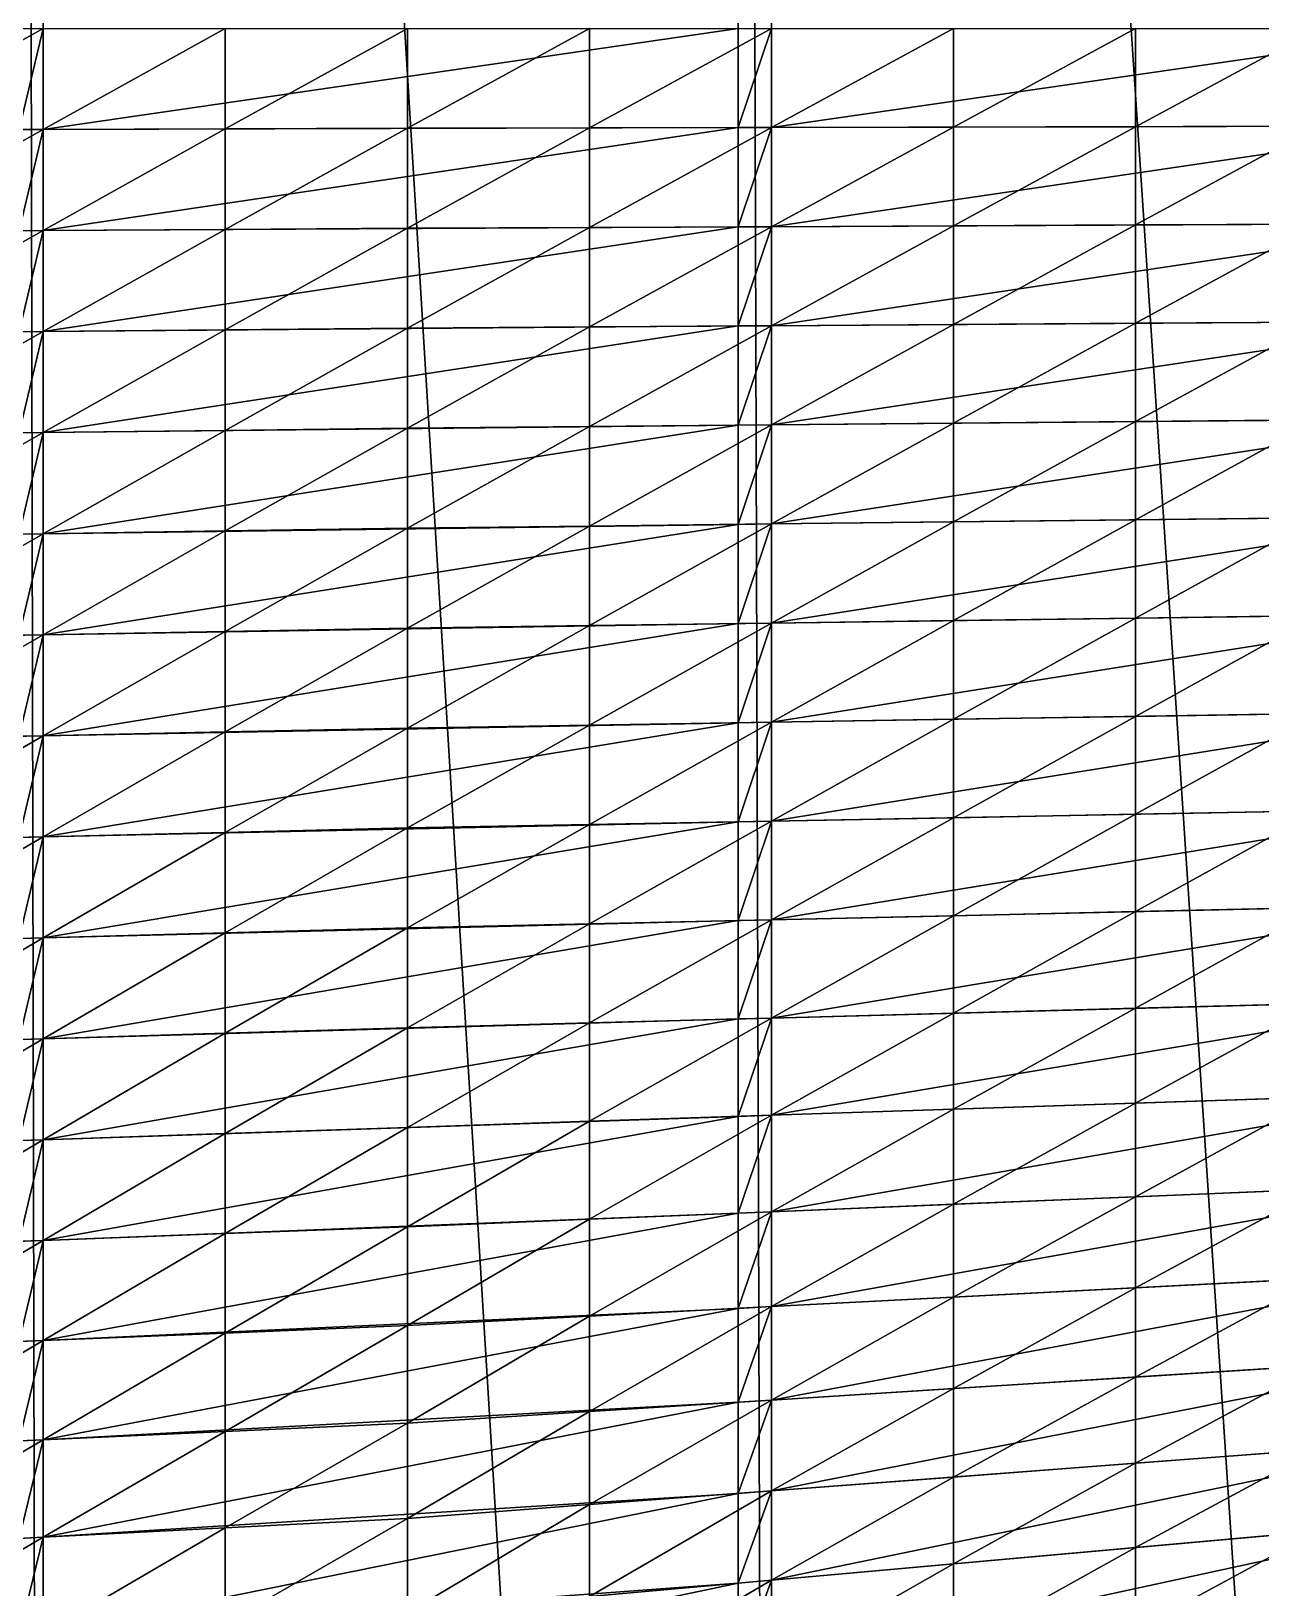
# Model space of a CAD drawing. Header units: metres. Extents: x -3 to 177, y -14 to 14.
# Drawn here: x 167.145 to 168.96, y -2.302 to -0.004 of the extents above; entities that cross this region are included whole.
import ezdxf

# ---------------------------------------------------------------- set-up
doc = ezdxf.new("R2010")
doc.units = ezdxf.units.M
doc.layers.add('FORE_PEAK', color=7, linetype='Continuous', true_color=0x74a6a7)
doc.layers.add('HULL', color=7, linetype='Continuous', true_color=0x528ba5)

msp = doc.modelspace()

# ---------------------------------------------------------------- linework, layer by layer
at = {"layer": 'FORE_PEAK'}
for points in [[(167.1269, 8.7388, 14.8237), (167.1269, -8.7388, 14.8237), (167.1625, -8.718, 14.8245)], [(167.1269, 8.7388, 14.8237), (167.1625, -8.718, 14.8245), (167.1625, 8.718, 14.8245)], [(167.1625, 8.718, 14.8245), (167.1625, -8.718, 14.8245), (168.1884, -8.0435, 14.8513)], [(167.1625, 8.718, 14.8245), (168.1884, -8.0435, 14.8513), (168.1884, 8.0435, 14.8513)], [(168.1884, 8.0435, 14.8513), (168.1884, -8.0435, 14.8513), (168.2375, -8.0072, 14.8527)], [(168.1884, 8.0435, 14.8513), (168.2375, -8.0072, 14.8527), (168.2375, 8.0072, 14.8527)], [(168.2375, 8.0072, 14.8527), (168.2375, -8.0072, 14.8527), (169.2498, -7.26, 14.8824)], [(168.2375, 8.0072, 14.8527), (169.2498, -7.26, 14.8824), (169.2498, 7.26, 14.8824)], [(167.1269, -0.1493), (167.1269, 0), (167.1625, 0)], [(167.1269, -0.1493), (167.1625, 0), (167.1625, -0.1492)], [(167.1625, -0.1492), (167.1625, 0), (168.1884, 0)], [(167.1625, -0.1492), (168.1884, 0), (168.1884, -0.1464)], [(168.1884, -0.1464), (168.1884, 0), (168.2375, 0)], [(168.1884, -0.1464), (168.2375, 0), (168.2375, -0.1463)], [(168.2375, -0.1463), (168.2375, 0), (169.2498, 0)], [(168.2375, -0.1463), (169.2498, 0), (169.2498, -0.144)], [(167.1269, -0.2986), (167.1269, -0.1493), (167.1625, -0.1492)], [(167.1269, -0.2986), (167.1625, -0.1492), (167.1625, -0.2984)], [(167.1625, -0.2984), (167.1625, -0.1492), (168.1884, -0.1464)], [(167.1625, -0.2984), (168.1884, -0.1464), (168.1884, -0.2929)], [(168.1884, -0.2929), (168.1884, -0.1464), (168.2375, -0.1463)], [(168.1884, -0.2929), (168.2375, -0.1463), (168.2375, -0.2927)], [(168.2375, -0.2927), (168.2375, -0.1463), (169.2498, -0.144)], [(168.2375, -0.2927), (169.2498, -0.144), (169.2498, -0.2881)], [(167.1269, -0.4479), (167.1269, -0.2986), (167.1625, -0.2984)], [(167.1269, -0.4479), (167.1625, -0.2984), (167.1625, -0.4475)], [(167.1625, -0.4475), (167.1625, -0.2984), (168.1884, -0.2929)], [(167.1625, -0.4475), (168.1884, -0.2929), (168.1884, -0.4393, 0)], [(168.1884, -0.4393, 0), (168.1884, -0.2929), (168.2375, -0.2927)], [(168.1884, -0.4393, 0), (168.2375, -0.2927), (168.2375, -0.439, 0)], [(168.2375, -0.439, 0), (168.2375, -0.2927), (169.2498, -0.2881)], [(168.2375, -0.439, 0), (169.2498, -0.2881), (169.2498, -0.4321, 0)], [(168.2375, -0.5853, 0.0003), (168.2375, -0.439, 0), (169.2498, -0.4321, 0)], [(168.2375, -0.5853, 0.0003), (169.2498, -0.4321, 0), (169.2498, -0.5762, 0.0009)], [(167.1269, -0.5972), (167.1269, -0.4479), (167.1625, -0.4475)], [(167.1269, -0.5972), (167.1625, -0.4475), (167.1625, -0.5967)], [(167.1625, -0.5967), (167.1625, -0.4475), (168.1884, -0.4393, 0)], [(167.1625, -0.5967), (168.1884, -0.4393, 0), (168.1884, -0.5857, 0.0003)], [(168.1884, -0.5857, 0.0003), (168.1884, -0.4393, 0), (168.2375, -0.439, 0)], [(168.1884, -0.5857, 0.0003), (168.2375, -0.439, 0), (168.2375, -0.5853, 0.0003)], [(167.1269, -0.7465), (167.1269, -0.5972), (167.1625, -0.5967)], [(167.1269, -0.7465), (167.1625, -0.5967), (167.1625, -0.7459)], [(167.1625, -0.7459), (167.1625, -0.5967), (168.1884, -0.5857, 0.0003)], [(167.1625, -0.7459), (168.1884, -0.5857, 0.0003), (168.1884, -0.7322, 0.0008)], [(168.1884, -0.7322, 0.0008), (168.1884, -0.5857, 0.0003), (168.2375, -0.5853, 0.0003)], [(168.1884, -0.7322, 0.0008), (168.2375, -0.5853, 0.0003), (168.2375, -0.7316, 0.0009)], [(168.2375, -0.7316, 0.0009), (168.2375, -0.5853, 0.0003), (169.2498, -0.5762, 0.0009)], [(168.2375, -0.7316, 0.0009), (169.2498, -0.5762, 0.0009), (169.2498, -0.7202, 0.0025)], [(167.1625, -0.8951), (167.1625, -0.7459), (168.1884, -0.7322, 0.0008)], [(167.1625, -0.8951), (168.1884, -0.7322, 0.0008), (168.1884, -0.8786, 0.0022)], [(168.1884, -0.8786, 0.0022), (168.1884, -0.7322, 0.0008), (168.2375, -0.7316, 0.0009)], [(168.1884, -0.8786, 0.0022), (168.2375, -0.7316, 0.0009), (168.2375, -0.8779, 0.0024)], [(168.2375, -0.8779, 0.0024), (168.2375, -0.7316, 0.0009), (169.2498, -0.7202, 0.0025)], [(168.2375, -0.8779, 0.0024), (169.2498, -0.7202, 0.0025), (169.2498, -0.8641, 0.0068)], [(167.1269, -0.8957), (167.1269, -0.7465), (167.1625, -0.7459)], [(167.1269, -0.8957), (167.1625, -0.7459), (167.1625, -0.8951)], [(168.2375, -1.0242, 0.0048), (168.2375, -0.8779, 0.0024), (169.2498, -0.8641, 0.0068)], [(168.2375, -1.0242, 0.0048), (169.2498, -0.8641, 0.0068), (169.2498, -1.008, 0.0133)], [(167.1269, -1.045, 0.0002), (167.1269, -0.8957), (167.1625, -0.8951)], [(167.1269, -1.045, 0.0002), (167.1625, -0.8951), (167.1625, -1.0443, 0.0002)], [(167.1625, -1.0443, 0.0002), (167.1625, -0.8951), (168.1884, -0.8786, 0.0022)], [(167.1625, -1.0443, 0.0002), (168.1884, -0.8786, 0.0022), (168.1884, -1.025, 0.0044)], [(168.1884, -1.025, 0.0044), (168.1884, -0.8786, 0.0022), (168.2375, -0.8779, 0.0024)], [(168.1884, -1.025, 0.0044), (168.2375, -0.8779, 0.0024), (168.2375, -1.0242, 0.0048)], [(168.2375, -1.1702, 0.0103), (168.2375, -1.0242, 0.0048), (169.2498, -1.008, 0.0133)], [(168.2375, -1.1702, 0.0103), (169.2498, -1.008, 0.0133), (169.2498, -1.1512, 0.0265)], [(167.1625, -1.1935, 0.0013), (167.1625, -1.0443, 0.0002), (168.1884, -1.025, 0.0044)], [(167.1625, -1.1935, 0.0013), (168.1884, -1.025, 0.0044), (168.1884, -1.1711, 0.0095)], [(168.1884, -1.1711, 0.0095), (168.1884, -1.025, 0.0044), (168.2375, -1.0242, 0.0048)], [(168.1884, -1.1711, 0.0095), (168.2375, -1.0242, 0.0048), (168.2375, -1.1702, 0.0103)], [(167.1269, -1.1943, 0.0013), (167.1269, -1.045, 0.0002), (167.1625, -1.0443, 0.0002)], [(167.1269, -1.1943, 0.0013), (167.1625, -1.0443, 0.0002), (167.1625, -1.1935, 0.0013)], [(167.1625, -1.3426, 0.0037), (167.1625, -1.1935, 0.0013), (168.1884, -1.1711, 0.0095)], [(167.1625, -1.3426, 0.0037), (168.1884, -1.1711, 0.0095), (168.1884, -1.317, 0.018)], [(168.1884, -1.317, 0.018), (168.1884, -1.1711, 0.0095), (168.2375, -1.1702, 0.0103)], [(168.1884, -1.317, 0.018), (168.2375, -1.1702, 0.0103), (168.2375, -1.3159, 0.0193)], [(168.2375, -1.3159, 0.0193), (168.2375, -1.1702, 0.0103), (169.2498, -1.1512, 0.0265)], [(168.2375, -1.3159, 0.0193), (169.2498, -1.1512, 0.0265), (169.2498, -1.2934, 0.0465)], [(167.1269, -1.3436, 0.0036), (167.1269, -1.1943, 0.0013), (167.1625, -1.1935, 0.0013)], [(167.1269, -1.3436, 0.0036), (167.1625, -1.1935, 0.0013), (167.1625, -1.3426, 0.0037)], [(168.2375, -1.4609, 0.0326), (168.2375, -1.3159, 0.0193), (169.2498, -1.2934, 0.0465)], [(168.2375, -1.4609, 0.0326), (169.2498, -1.2934, 0.0465), (169.2498, -1.4339, 0.0745)], [(167.1625, -1.4917, 0.0078), (167.1625, -1.3426, 0.0037), (168.1884, -1.317, 0.018)], [(167.1625, -1.4917, 0.0078), (168.1884, -1.317, 0.018), (168.1884, -1.4622, 0.0306)], [(168.1884, -1.4622, 0.0306), (168.1884, -1.317, 0.018), (168.2375, -1.3159, 0.0193)], [(168.1884, -1.4622, 0.0306), (168.2375, -1.3159, 0.0193), (168.2375, -1.4609, 0.0326)], [(167.1269, -1.4928, 0.0076), (167.1269, -1.3436, 0.0036), (167.1625, -1.3426, 0.0037)], [(167.1269, -1.4928, 0.0076), (167.1625, -1.3426, 0.0037), (167.1625, -1.4917, 0.0078)], [(168.2375, -1.6045, 0.0536), (168.2375, -1.4609, 0.0326), (169.2498, -1.4339, 0.0745)], [(168.2375, -1.6045, 0.0536), (169.2498, -1.4339, 0.0745), (169.2498, -1.5708, 0.1147)], [(167.1625, -1.6406, 0.0159), (167.1625, -1.4917, 0.0078), (168.1884, -1.4622, 0.0306)], [(167.1625, -1.6406, 0.0159), (168.1884, -1.4622, 0.0306), (168.1884, -1.6061, 0.0506)], [(168.1884, -1.6061, 0.0506), (168.1884, -1.4622, 0.0306), (168.2375, -1.4609, 0.0326)], [(168.1884, -1.6061, 0.0506), (168.2375, -1.4609, 0.0326), (168.2375, -1.6045, 0.0536)], [(167.1269, -1.6418, 0.0155), (167.1269, -1.4928, 0.0076), (167.1625, -1.4917, 0.0078)], [(167.1269, -1.6418, 0.0155), (167.1625, -1.4917, 0.0078), (167.1625, -1.6406, 0.0159)], [(168.2375, -1.7469, 0.0801), (168.2375, -1.6045, 0.0536), (169.2498, -1.5708, 0.1147)], [(168.2375, -1.7469, 0.0801), (169.2498, -1.5708, 0.1147), (169.2498, -1.7052, 0.1619)], [(167.1625, -1.7891, 0.0276), (167.1625, -1.6406, 0.0159), (168.1884, -1.6061, 0.0506)], [(167.1625, -1.7891, 0.0276), (168.1884, -1.6061, 0.0506), (168.1884, -1.7489, 0.0761)], [(168.1884, -1.7489, 0.0761), (168.1884, -1.6061, 0.0506), (168.2375, -1.6045, 0.0536)], [(168.1884, -1.7489, 0.0761), (168.2375, -1.6045, 0.0536), (168.2375, -1.7469, 0.0801)], [(167.1269, -1.7904, 0.027), (167.1269, -1.6418, 0.0155), (167.1625, -1.6406, 0.0159)], [(167.1269, -1.7904, 0.027), (167.1625, -1.6406, 0.0159), (167.1625, -1.7891, 0.0276)], [(168.2375, -1.887, 0.1149), (168.2375, -1.7469, 0.0801), (169.2498, -1.7052, 0.1619)], [(168.2375, -1.887, 0.1149), (169.2498, -1.7052, 0.1619), (169.2498, -1.8348, 0.2198)], [(167.1625, -1.9369, 0.045), (167.1625, -1.7891, 0.0276), (168.1884, -1.7489, 0.0761)], [(167.1625, -1.9369, 0.045), (168.1884, -1.7489, 0.0761), (168.1884, -1.8896, 0.1098)], [(168.1884, -1.8896, 0.1098), (168.1884, -1.7489, 0.0761), (168.2375, -1.7469, 0.0801)], [(168.1884, -1.8896, 0.1098), (168.2375, -1.7469, 0.0801), (168.2375, -1.887, 0.1149)], [(167.1269, -1.9384, 0.044), (167.1269, -1.7904, 0.027), (167.1625, -1.7891, 0.0276)], [(167.1269, -1.9384, 0.044), (167.1625, -1.7891, 0.0276), (167.1625, -1.9369, 0.045)], [(168.2375, -2.025, 0.1577), (168.2375, -1.887, 0.1149), (169.2498, -1.8348, 0.2198)], [(168.2375, -2.025, 0.1577), (169.2498, -1.8348, 0.2198), (169.2498, -1.9607, 0.2852)], [(167.1625, -2.0836, 0.0701), (167.1625, -1.9369, 0.045), (168.1884, -1.8896, 0.1098)], [(167.1625, -2.0836, 0.0701), (168.1884, -1.8896, 0.1098), (168.1884, -2.0281, 0.1515)], [(168.1884, -2.0281, 0.1515), (168.1884, -1.8896, 0.1098), (168.2375, -1.887, 0.1149)], [(168.1884, -2.0281, 0.1515), (168.2375, -1.887, 0.1149), (168.2375, -2.025, 0.1577)], [(167.1269, -2.0852, 0.0688), (167.1269, -1.9384, 0.044), (167.1625, -1.9369, 0.045)], [(167.1269, -2.0852, 0.0688), (167.1625, -1.9369, 0.045), (167.1625, -2.0836, 0.0701)], [(168.2375, -2.1589, 0.2126), (168.2375, -2.025, 0.1577), (169.2498, -1.9607, 0.2852)], [(168.2375, -2.1589, 0.2126), (169.2498, -1.9607, 0.2852), (169.2498, -2.0823, 0.3593)], [(167.1625, -2.2275, 0.1056), (167.1625, -2.0836, 0.0701), (168.1884, -2.0281, 0.1515)], [(167.1625, -2.2275, 0.1056), (168.1884, -2.0281, 0.1515), (168.1884, -2.1626, 0.2055)], [(168.1884, -2.1626, 0.2055), (168.1884, -2.0281, 0.1515), (168.2375, -2.025, 0.1577)], [(168.1884, -2.1626, 0.2055), (168.2375, -2.025, 0.1577), (168.2375, -2.1589, 0.2126)], [(167.1269, -2.2293, 0.1037), (167.1269, -2.0852, 0.0688), (167.1625, -2.0836, 0.0701)], [(167.1269, -2.2293, 0.1037), (167.1625, -2.0836, 0.0701), (167.1625, -2.2275, 0.1056)], [(168.2375, -2.2909, 0.2712), (168.2375, -2.1589, 0.2126), (169.2498, -2.0823, 0.3593)], [(168.2375, -2.2909, 0.2712), (169.2498, -2.0823, 0.3593), (169.2498, -2.2001, 0.4387)], [(168.1884, -2.2954, 0.2631), (168.1884, -2.1626, 0.2055), (168.2375, -2.1589, 0.2126)], [(168.1884, -2.2954, 0.2631), (168.2375, -2.1589, 0.2126), (168.2375, -2.2909, 0.2712)], [(167.1625, -2.3705, 0.1457), (167.1625, -2.2275, 0.1056), (168.1884, -2.1626, 0.2055)], [(167.1625, -2.3705, 0.1457), (168.1884, -2.1626, 0.2055), (168.1884, -2.2954, 0.2631)], [(168.2375, -2.4198, 0.3372), (168.2375, -2.2909, 0.2712), (169.2498, -2.2001, 0.4387)], [(168.2375, -2.4198, 0.3372), (169.2498, -2.2001, 0.4387), (169.2498, -2.315, 0.5227)], [(167.1269, -2.3726, 0.1432), (167.1269, -2.2293, 0.1037), (167.1625, -2.2275, 0.1056)], [(167.1269, -2.3726, 0.1432), (167.1625, -2.2275, 0.1056), (167.1625, -2.3705, 0.1457)], [(167.1625, -2.5109, 0.1928), (167.1625, -2.3705, 0.1457), (168.1884, -2.2954, 0.2631)], [(167.1625, -2.5109, 0.1928), (168.1884, -2.2954, 0.2631), (168.1884, -2.4249, 0.3282)], [(168.1884, -2.4249, 0.3282), (168.1884, -2.2954, 0.2631), (168.2375, -2.2909, 0.2712)], [(168.1884, -2.4249, 0.3282), (168.2375, -2.2909, 0.2712), (168.2375, -2.4198, 0.3372)]]:
    msp.add_3dface(points, dxfattribs=at)
at = {"layer": 'HULL'}
for points in [[(166.8938, -0.15), (166.8938, 0), (167.1625, 0)], [(166.8938, -0.15), (167.1625, 0), (167.1625, -0.1492)], [(167.1625, -0.1492), (167.1625, 0), (167.4312, 0)], [(167.1625, -0.1492), (167.4312, 0), (167.4312, -0.1484)], [(167.4312, -0.1484), (167.4312, 0), (167.7, 0)], [(167.4312, -0.1484), (167.7, 0), (167.7, -0.1475)], [(167.7, -0.1475), (167.7, 0), (167.9687, 0)], [(167.7, -0.1475), (167.9687, 0), (167.9687, -0.1469)], [(167.9687, -0.1469), (167.9687, 0), (168.2375, 0)], [(167.9687, -0.1469), (168.2375, 0), (168.2375, -0.1463)], [(168.2375, -0.1463), (168.2375, 0), (168.5062, 0)], [(168.2375, -0.1463), (168.5062, 0), (168.5062, -0.1457)], [(168.5062, -0.1457), (168.5062, 0), (168.775, 0)], [(168.5062, -0.1457), (168.775, 0), (168.775, -0.1451)], [(168.775, -0.1451), (168.775, 0), (169.0437, 0)], [(168.775, -0.1451), (169.0437, 0), (169.0437, -0.1445)], [(166.8938, -0.3), (166.8938, -0.15), (167.1625, -0.1492)], [(166.8938, -0.3), (167.1625, -0.1492), (167.1625, -0.2984)], [(167.1625, -0.2984), (167.1625, -0.1492), (167.4312, -0.1484)], [(167.1625, -0.2984), (167.4312, -0.1484), (167.4312, -0.2967)], [(167.4312, -0.2967), (167.4312, -0.1484), (167.7, -0.1475)], [(167.4312, -0.2967), (167.7, -0.1475), (167.7, -0.2951)], [(167.7, -0.2951), (167.7, -0.1475), (167.9687, -0.1469)], [(167.7, -0.2951), (167.9687, -0.1469), (167.9687, -0.2939)], [(167.9687, -0.2939), (167.9687, -0.1469), (168.2375, -0.1463)], [(167.9687, -0.2939), (168.2375, -0.1463), (168.2375, -0.2927)], [(168.2375, -0.2927), (168.2375, -0.1463), (168.5062, -0.1457)], [(168.2375, -0.2927), (168.5062, -0.1457), (168.5062, -0.2914)], [(168.5062, -0.2914), (168.5062, -0.1457), (168.775, -0.1451)], [(168.5062, -0.2914), (168.775, -0.1451), (168.775, -0.2902)], [(168.775, -0.2902), (168.775, -0.1451), (169.0437, -0.1445)], [(168.775, -0.2902), (169.0437, -0.1445), (169.0437, -0.289)], [(166.8938, -0.45), (166.8938, -0.3), (167.1625, -0.2984)], [(166.8938, -0.45), (167.1625, -0.2984), (167.1625, -0.4475)], [(167.1625, -0.4475), (167.1625, -0.2984), (167.4312, -0.2967)], [(167.1625, -0.4475), (167.4312, -0.2967), (167.4312, -0.4451)], [(167.4312, -0.4451), (167.4312, -0.2967), (167.7, -0.2951)], [(167.4312, -0.4451), (167.7, -0.2951), (167.7, -0.4426)], [(167.7, -0.4426), (167.7, -0.2951), (167.9687, -0.2939)], [(167.7, -0.4426), (167.9687, -0.2939), (167.9687, -0.4408, 0)], [(167.9687, -0.4408, 0), (167.9687, -0.2939), (168.2375, -0.2927)], [(167.9687, -0.4408, 0), (168.2375, -0.2927), (168.2375, -0.439, 0)], [(168.2375, -0.439, 0), (168.2375, -0.2927), (168.5062, -0.2914)], [(168.2375, -0.439, 0), (168.5062, -0.2914), (168.5062, -0.4372, 0)], [(168.5062, -0.4372, 0), (168.5062, -0.2914), (168.775, -0.2902)], [(168.5062, -0.4372, 0), (168.775, -0.2902), (168.775, -0.4353, 0)], [(168.775, -0.4353, 0), (168.775, -0.2902), (169.0437, -0.289)], [(168.775, -0.4353, 0), (169.0437, -0.289), (169.0437, -0.4335, 0)], [(168.5062, -0.5829, 0.0005), (168.5062, -0.4372, 0), (168.775, -0.4353, 0)], [(168.5062, -0.5829, 0.0005), (168.775, -0.4353, 0), (168.775, -0.5805, 0.0006)], [(168.775, -0.5805, 0.0006), (168.775, -0.4353, 0), (169.0437, -0.4335, 0)], [(168.775, -0.5805, 0.0006), (169.0437, -0.4335, 0), (169.0437, -0.578, 0.0008)], [(166.8938, -0.6), (166.8938, -0.45), (167.1625, -0.4475)], [(166.8938, -0.6), (167.1625, -0.4475), (167.1625, -0.5967)], [(167.1625, -0.5967), (167.1625, -0.4475), (167.4312, -0.4451)], [(167.1625, -0.5967), (167.4312, -0.4451), (167.4312, -0.5934)], [(167.4312, -0.5934), (167.4312, -0.4451), (167.7, -0.4426)], [(167.4312, -0.5934), (167.7, -0.4426), (167.7, -0.5902)], [(167.7, -0.5902), (167.7, -0.4426), (167.9687, -0.4408, 0)], [(167.7, -0.5902), (167.9687, -0.4408, 0), (167.9687, -0.5877, 0.0002)], [(167.9687, -0.5877, 0.0002), (167.9687, -0.4408, 0), (168.2375, -0.439, 0)], [(167.9687, -0.5877, 0.0002), (168.2375, -0.439, 0), (168.2375, -0.5853, 0.0003)], [(168.2375, -0.5853, 0.0003), (168.2375, -0.439, 0), (168.5062, -0.4372, 0)], [(168.2375, -0.5853, 0.0003), (168.5062, -0.4372, 0), (168.5062, -0.5829, 0.0005)], [(166.8938, -0.75), (166.8938, -0.6), (167.1625, -0.5967)], [(166.8938, -0.75), (167.1625, -0.5967), (167.1625, -0.7459)], [(167.1625, -0.7459), (167.1625, -0.5967), (167.4312, -0.5934)], [(167.1625, -0.7459), (167.4312, -0.5934), (167.4312, -0.7418)], [(167.4312, -0.7418), (167.4312, -0.5934), (167.7, -0.5902)], [(167.4312, -0.7418), (167.7, -0.5902), (167.7, -0.7377)], [(167.7, -0.7377), (167.7, -0.5902), (167.9687, -0.5877, 0.0002)], [(167.7, -0.7377), (167.9687, -0.5877, 0.0002), (167.9687, -0.7347, 0.0004)], [(167.9687, -0.7347, 0.0004), (167.9687, -0.5877, 0.0002), (168.2375, -0.5853, 0.0003)], [(167.9687, -0.7347, 0.0004), (168.2375, -0.5853, 0.0003), (168.2375, -0.7316, 0.0009)], [(168.2375, -0.7316, 0.0009), (168.2375, -0.5853, 0.0003), (168.5062, -0.5829, 0.0005)], [(168.2375, -0.7316, 0.0009), (168.5062, -0.5829, 0.0005), (168.5062, -0.7286, 0.0013)], [(168.5062, -0.7286, 0.0013), (168.5062, -0.5829, 0.0005), (168.775, -0.5805, 0.0006)], [(168.5062, -0.7286, 0.0013), (168.775, -0.5805, 0.0006), (168.775, -0.7256, 0.0018)], [(168.775, -0.7256, 0.0018), (168.775, -0.5805, 0.0006), (169.0437, -0.578, 0.0008)], [(168.775, -0.7256, 0.0018), (169.0437, -0.578, 0.0008), (169.0437, -0.7225, 0.0022)], [(167.7, -0.8852), (167.7, -0.7377), (167.9687, -0.7347, 0.0004)], [(167.7, -0.8852), (167.9687, -0.7347, 0.0004), (167.9687, -0.8816, 0.0012)], [(167.9687, -0.8816, 0.0012), (167.9687, -0.7347, 0.0004), (168.2375, -0.7316, 0.0009)], [(167.9687, -0.8816, 0.0012), (168.2375, -0.7316, 0.0009), (168.2375, -0.8779, 0.0024)], [(168.2375, -0.8779, 0.0024), (168.2375, -0.7316, 0.0009), (168.5062, -0.7286, 0.0013)], [(168.2375, -0.8779, 0.0024), (168.5062, -0.7286, 0.0013), (168.5062, -0.8743, 0.0036)], [(168.5062, -0.8743, 0.0036), (168.5062, -0.7286, 0.0013), (168.775, -0.7256, 0.0018)], [(168.5062, -0.8743, 0.0036), (168.775, -0.7256, 0.0018), (168.775, -0.8706, 0.0047)], [(168.775, -0.8706, 0.0047), (168.775, -0.7256, 0.0018), (169.0437, -0.7225, 0.0022)], [(168.775, -0.8706, 0.0047), (169.0437, -0.7225, 0.0022), (169.0437, -0.8669, 0.0059)], [(166.8938, -0.9), (166.8938, -0.75), (167.1625, -0.7459)], [(166.8938, -0.9), (167.1625, -0.7459), (167.1625, -0.8951)], [(167.1625, -0.8951), (167.1625, -0.7459), (167.4312, -0.7418)], [(167.1625, -0.8951), (167.4312, -0.7418), (167.4312, -0.8902)], [(167.4312, -0.8902), (167.4312, -0.7418), (167.7, -0.7377)], [(167.4312, -0.8902), (167.7, -0.7377), (167.7, -0.8852)], [(168.5062, -1.0199, 0.0071), (168.5062, -0.8743, 0.0036), (168.775, -0.8706, 0.0047)], [(168.5062, -1.0199, 0.0071), (168.775, -0.8706, 0.0047), (168.775, -1.0156, 0.0093)], [(168.775, -1.0156, 0.0093), (168.775, -0.8706, 0.0047), (169.0437, -0.8669, 0.0059)], [(168.775, -1.0156, 0.0093), (169.0437, -0.8669, 0.0059), (169.0437, -1.0113, 0.0116)], [(166.8938, -1.05, 0.0002), (166.8938, -0.9), (167.1625, -0.8951)], [(166.8938, -1.05, 0.0002), (167.1625, -0.8951), (167.1625, -1.0443, 0.0002)], [(167.1625, -1.0443, 0.0002), (167.1625, -0.8951), (167.4312, -0.8902)], [(167.1625, -1.0443, 0.0002), (167.4312, -0.8902), (167.4312, -1.0385, 0.0003)], [(167.4312, -1.0385, 0.0003), (167.4312, -0.8902), (167.7, -0.8852)], [(167.4312, -1.0385, 0.0003), (167.7, -0.8852), (167.7, -1.0328, 0.0003)], [(167.7, -1.0328, 0.0003), (167.7, -0.8852), (167.9687, -0.8816, 0.0012)], [(167.7, -1.0328, 0.0003), (167.9687, -0.8816, 0.0012), (167.9687, -1.0285, 0.0026)], [(167.9687, -1.0285, 0.0026), (167.9687, -0.8816, 0.0012), (168.2375, -0.8779, 0.0024)], [(167.9687, -1.0285, 0.0026), (168.2375, -0.8779, 0.0024), (168.2375, -1.0242, 0.0048)], [(168.2375, -1.0242, 0.0048), (168.2375, -0.8779, 0.0024), (168.5062, -0.8743, 0.0036)], [(168.2375, -1.0242, 0.0048), (168.5062, -0.8743, 0.0036), (168.5062, -1.0199, 0.0071)], [(167.4312, -1.1869, 0.0015), (167.4312, -1.0385, 0.0003), (167.7, -1.0328, 0.0003)], [(167.4312, -1.1869, 0.0015), (167.7, -1.0328, 0.0003), (167.7, -1.1803, 0.0017)], [(167.7, -1.1803, 0.0017), (167.7, -1.0328, 0.0003), (167.9687, -1.0285, 0.0026)], [(167.7, -1.1803, 0.0017), (167.9687, -1.0285, 0.0026), (167.9687, -1.1753, 0.006)], [(167.9687, -1.1753, 0.006), (167.9687, -1.0285, 0.0026), (168.2375, -1.0242, 0.0048)], [(167.9687, -1.1753, 0.006), (168.2375, -1.0242, 0.0048), (168.2375, -1.1702, 0.0103)], [(168.2375, -1.1702, 0.0103), (168.2375, -1.0242, 0.0048), (168.5062, -1.0199, 0.0071)], [(168.2375, -1.1702, 0.0103), (168.5062, -1.0199, 0.0071), (168.5062, -1.1652, 0.0146)], [(168.5062, -1.1652, 0.0146), (168.5062, -1.0199, 0.0071), (168.775, -1.0156, 0.0093)], [(168.5062, -1.1652, 0.0146), (168.775, -1.0156, 0.0093), (168.775, -1.1601, 0.0189)], [(168.775, -1.1601, 0.0189), (168.775, -1.0156, 0.0093), (169.0437, -1.0113, 0.0116)], [(168.775, -1.1601, 0.0189), (169.0437, -1.0113, 0.0116), (169.0437, -1.1551, 0.0232)], [(166.8938, -1.2, 0.0011), (166.8938, -1.05, 0.0002), (167.1625, -1.0443, 0.0002)], [(166.8938, -1.2, 0.0011), (167.1625, -1.0443, 0.0002), (167.1625, -1.1935, 0.0013)], [(167.1625, -1.1935, 0.0013), (167.1625, -1.0443, 0.0002), (167.4312, -1.0385, 0.0003)], [(167.1625, -1.1935, 0.0013), (167.4312, -1.0385, 0.0003), (167.4312, -1.1869, 0.0015)], [(167.9687, -1.3218, 0.0121), (167.9687, -1.1753, 0.006), (168.2375, -1.1702, 0.0103)], [(167.9687, -1.3218, 0.0121), (168.2375, -1.1702, 0.0103), (168.2375, -1.3159, 0.0193)], [(168.2375, -1.3159, 0.0193), (168.2375, -1.1702, 0.0103), (168.5062, -1.1652, 0.0146)], [(168.2375, -1.3159, 0.0193), (168.5062, -1.1652, 0.0146), (168.5062, -1.3099, 0.0266)], [(168.5062, -1.3099, 0.0266), (168.5062, -1.1652, 0.0146), (168.775, -1.1601, 0.0189)], [(168.5062, -1.3099, 0.0266), (168.775, -1.1601, 0.0189), (168.775, -1.3039, 0.0338)], [(168.775, -1.3039, 0.0338), (168.775, -1.1601, 0.0189), (169.0437, -1.1551, 0.0232)], [(168.775, -1.3039, 0.0338), (169.0437, -1.1551, 0.0232), (169.0437, -1.298, 0.041)], [(166.8938, -1.35, 0.0031), (166.8938, -1.2, 0.0011), (167.1625, -1.1935, 0.0013)], [(166.8938, -1.35, 0.0031), (167.1625, -1.1935, 0.0013), (167.1625, -1.3426, 0.0037)], [(167.1625, -1.3426, 0.0037), (167.1625, -1.1935, 0.0013), (167.4312, -1.1869, 0.0015)], [(167.1625, -1.3426, 0.0037), (167.4312, -1.1869, 0.0015), (167.4312, -1.3352, 0.0043)], [(167.4312, -1.3352, 0.0043), (167.4312, -1.1869, 0.0015), (167.7, -1.1803, 0.0017)], [(167.4312, -1.3352, 0.0043), (167.7, -1.1803, 0.0017), (167.7, -1.3278, 0.0049)], [(167.7, -1.3278, 0.0049), (167.7, -1.1803, 0.0017), (167.9687, -1.1753, 0.006)], [(167.7, -1.3278, 0.0049), (167.9687, -1.1753, 0.006), (167.9687, -1.3218, 0.0121)], [(168.2375, -1.4609, 0.0326), (168.2375, -1.3159, 0.0193), (168.5062, -1.3099, 0.0266)], [(168.2375, -1.4609, 0.0326), (168.5062, -1.3099, 0.0266), (168.5062, -1.4537, 0.0438)], [(168.5062, -1.4537, 0.0438), (168.5062, -1.3099, 0.0266), (168.775, -1.3039, 0.0338)], [(168.5062, -1.4537, 0.0438), (168.775, -1.3039, 0.0338), (168.775, -1.4466, 0.0549)], [(168.775, -1.4466, 0.0549), (168.775, -1.3039, 0.0338), (169.0437, -1.298, 0.041)], [(168.775, -1.4466, 0.0549), (169.0437, -1.298, 0.041), (169.0437, -1.4394, 0.066)], [(167.4312, -1.4835, 0.0091), (167.4312, -1.3352, 0.0043), (167.7, -1.3278, 0.0049)], [(167.4312, -1.4835, 0.0091), (167.7, -1.3278, 0.0049), (167.7, -1.4752, 0.0104)], [(167.7, -1.4752, 0.0104), (167.7, -1.3278, 0.0049), (167.9687, -1.3218, 0.0121)], [(167.7, -1.4752, 0.0104), (167.9687, -1.3218, 0.0121), (167.9687, -1.4681, 0.0215)], [(167.9687, -1.4681, 0.0215), (167.9687, -1.3218, 0.0121), (168.2375, -1.3159, 0.0193)], [(167.9687, -1.4681, 0.0215), (168.2375, -1.3159, 0.0193), (168.2375, -1.4609, 0.0326)], [(166.8938, -1.4999, 0.0065), (166.8938, -1.35, 0.0031), (167.1625, -1.3426, 0.0037)], [(166.8938, -1.4999, 0.0065), (167.1625, -1.3426, 0.0037), (167.1625, -1.4917, 0.0078)], [(167.1625, -1.4917, 0.0078), (167.1625, -1.3426, 0.0037), (167.4312, -1.3352, 0.0043)], [(167.1625, -1.4917, 0.0078), (167.4312, -1.3352, 0.0043), (167.4312, -1.4835, 0.0091)], [(168.5062, -1.5955, 0.0698), (168.5062, -1.4537, 0.0438), (168.775, -1.4466, 0.0549)], [(168.5062, -1.5955, 0.0698), (168.775, -1.4466, 0.0549), (168.775, -1.5866, 0.086)], [(168.775, -1.5866, 0.086), (168.775, -1.4466, 0.0549), (169.0437, -1.4394, 0.066)], [(168.775, -1.5866, 0.086), (169.0437, -1.4394, 0.066), (169.0437, -1.5777, 0.1023)], [(167.7, -1.6224, 0.0211), (167.7, -1.4752, 0.0104), (167.9687, -1.4681, 0.0215)], [(167.7, -1.6224, 0.0211), (167.9687, -1.4681, 0.0215), (167.9687, -1.6134, 0.0374)], [(167.9687, -1.6134, 0.0374), (167.9687, -1.4681, 0.0215), (168.2375, -1.4609, 0.0326)], [(167.9687, -1.6134, 0.0374), (168.2375, -1.4609, 0.0326), (168.2375, -1.6045, 0.0536)], [(168.2375, -1.6045, 0.0536), (168.2375, -1.4609, 0.0326), (168.5062, -1.4537, 0.0438)], [(168.2375, -1.6045, 0.0536), (168.5062, -1.4537, 0.0438), (168.5062, -1.5955, 0.0698)], [(166.8938, -1.6497, 0.0132), (166.8938, -1.4999, 0.0065), (167.1625, -1.4917, 0.0078)], [(166.8938, -1.6497, 0.0132), (167.1625, -1.4917, 0.0078), (167.1625, -1.6406, 0.0159)], [(167.1625, -1.6406, 0.0159), (167.1625, -1.4917, 0.0078), (167.4312, -1.4835, 0.0091)], [(167.1625, -1.6406, 0.0159), (167.4312, -1.4835, 0.0091), (167.4312, -1.6315, 0.0185)], [(167.4312, -1.6315, 0.0185), (167.4312, -1.4835, 0.0091), (167.7, -1.4752, 0.0104)], [(167.4312, -1.6315, 0.0185), (167.7, -1.4752, 0.0104), (167.7, -1.6224, 0.0211)], [(168.775, -1.7248, 0.1235), (168.775, -1.5866, 0.086), (169.0437, -1.5777, 0.1023)], [(168.775, -1.7248, 0.1235), (169.0437, -1.5777, 0.1023), (169.0437, -1.7137, 0.1452)], [(167.9687, -1.758, 0.0584), (167.9687, -1.6134, 0.0374), (168.2375, -1.6045, 0.0536)], [(167.9687, -1.758, 0.0584), (168.2375, -1.6045, 0.0536), (168.2375, -1.7469, 0.0801)], [(168.2375, -1.7469, 0.0801), (168.2375, -1.6045, 0.0536), (168.5062, -1.5955, 0.0698)], [(168.2375, -1.7469, 0.0801), (168.5062, -1.5955, 0.0698), (168.5062, -1.7358, 0.1018)], [(168.5062, -1.7358, 0.1018), (168.5062, -1.5955, 0.0698), (168.775, -1.5866, 0.086)], [(168.5062, -1.7358, 0.1018), (168.775, -1.5866, 0.086), (168.775, -1.7248, 0.1235)], [(167.1625, -1.7891, 0.0276), (167.1625, -1.6406, 0.0159), (167.4312, -1.6315, 0.0185)], [(167.1625, -1.7891, 0.0276), (167.4312, -1.6315, 0.0185), (167.4312, -1.7791, 0.0321)], [(167.4312, -1.7791, 0.0321), (167.4312, -1.6315, 0.0185), (167.7, -1.6224, 0.0211)], [(167.4312, -1.7791, 0.0321), (167.7, -1.6224, 0.0211), (167.7, -1.769, 0.0366)], [(167.7, -1.769, 0.0366), (167.7, -1.6224, 0.0211), (167.9687, -1.6134, 0.0374)], [(167.7, -1.769, 0.0366), (167.9687, -1.6134, 0.0374), (167.9687, -1.758, 0.0584)], [(166.8938, -1.7991, 0.023), (166.8938, -1.6497, 0.0132), (167.1625, -1.6406, 0.0159)], [(166.8938, -1.7991, 0.023), (167.1625, -1.6406, 0.0159), (167.1625, -1.7891, 0.0276)], [(168.775, -1.8593, 0.1706), (168.775, -1.7248, 0.1235), (169.0437, -1.7137, 0.1452)], [(168.775, -1.8593, 0.1706), (169.0437, -1.7137, 0.1452), (169.0437, -1.8454, 0.1984)], [(168.2375, -1.887, 0.1149), (168.2375, -1.7469, 0.0801), (168.5062, -1.7358, 0.1018)], [(168.2375, -1.887, 0.1149), (168.5062, -1.7358, 0.1018), (168.5062, -1.8732, 0.1427)], [(168.5062, -1.8732, 0.1427), (168.5062, -1.7358, 0.1018), (168.775, -1.7248, 0.1235)], [(168.5062, -1.8732, 0.1427), (168.775, -1.7248, 0.1235), (168.775, -1.8593, 0.1706)], [(167.4312, -1.9259, 0.052), (167.4312, -1.7791, 0.0321), (167.7, -1.769, 0.0366)], [(167.4312, -1.9259, 0.052), (167.7, -1.769, 0.0366), (167.7, -1.9148, 0.0591)], [(167.7, -1.9148, 0.0591), (167.7, -1.769, 0.0366), (167.9687, -1.758, 0.0584)], [(167.7, -1.9148, 0.0591), (167.9687, -1.758, 0.0584), (167.9687, -1.9009, 0.087)], [(167.9687, -1.9009, 0.087), (167.9687, -1.758, 0.0584), (168.2375, -1.7469, 0.0801)], [(167.9687, -1.9009, 0.087), (168.2375, -1.7469, 0.0801), (168.2375, -1.887, 0.1149)], [(166.8938, -1.948, 0.0379), (166.8938, -1.7991, 0.023), (167.1625, -1.7891, 0.0276)], [(166.8938, -1.948, 0.0379), (167.1625, -1.7891, 0.0276), (167.1625, -1.9369, 0.045)], [(167.1625, -1.9369, 0.045), (167.1625, -1.7891, 0.0276), (167.4312, -1.7791, 0.0321)], [(167.1625, -1.9369, 0.045), (167.4312, -1.7791, 0.0321), (167.4312, -1.9259, 0.052)], [(168.5062, -2.0079, 0.1915), (168.5062, -1.8732, 0.1427), (168.775, -1.8593, 0.1706)], [(168.5062, -2.0079, 0.1915), (168.775, -1.8593, 0.1706), (168.775, -1.9909, 0.2254)], [(168.775, -1.9909, 0.2254), (168.775, -1.8593, 0.1706), (169.0437, -1.8454, 0.1984)], [(168.775, -1.9909, 0.2254), (169.0437, -1.8454, 0.1984), (169.0437, -1.9738, 0.2592)], [(168.2375, -2.025, 0.1577), (168.2375, -1.887, 0.1149), (168.5062, -1.8732, 0.1427)], [(168.2375, -2.025, 0.1577), (168.5062, -1.8732, 0.1427), (168.5062, -2.0079, 0.1915)], [(167.7, -2.059, 0.09), (167.7, -1.9148, 0.0591), (167.9687, -1.9009, 0.087)], [(167.7, -2.059, 0.09), (167.9687, -1.9009, 0.087), (167.9687, -2.042, 0.1238)], [(167.9687, -2.042, 0.1238), (167.9687, -1.9009, 0.087), (168.2375, -1.887, 0.1149)], [(167.9687, -2.042, 0.1238), (168.2375, -1.887, 0.1149), (168.2375, -2.025, 0.1577)], [(167.1625, -2.0836, 0.0701), (167.1625, -1.9369, 0.045), (167.4312, -1.9259, 0.052)], [(167.1625, -2.0836, 0.0701), (167.4312, -1.9259, 0.052), (167.4312, -2.0713, 0.08)], [(167.4312, -2.0713, 0.08), (167.4312, -1.9259, 0.052), (167.7, -1.9148, 0.0591)], [(167.4312, -2.0713, 0.08), (167.7, -1.9148, 0.0591), (167.7, -2.059, 0.09)], [(166.8938, -2.0959, 0.0602), (166.8938, -1.948, 0.0379), (167.1625, -1.9369, 0.045)], [(166.8938, -2.0959, 0.0602), (167.1625, -1.9369, 0.045), (167.1625, -2.0836, 0.0701)], [(168.775, -2.1182, 0.2905), (168.775, -1.9909, 0.2254), (169.0437, -1.9738, 0.2592)], [(168.775, -2.1182, 0.2905), (169.0437, -1.9738, 0.2592), (169.0437, -2.0979, 0.3294)], [(168.5062, -2.1386, 0.2515), (168.5062, -2.0079, 0.1915), (168.775, -1.9909, 0.2254)], [(168.5062, -2.1386, 0.2515), (168.775, -1.9909, 0.2254), (168.775, -2.1182, 0.2905)], [(168.2375, -2.1589, 0.2126), (168.2375, -2.025, 0.1577), (168.5062, -2.0079, 0.1915)], [(168.2375, -2.1589, 0.2126), (168.5062, -2.0079, 0.1915), (168.5062, -2.1386, 0.2515)], [(167.7, -2.1995, 0.1347), (167.7, -2.059, 0.09), (167.9687, -2.042, 0.1238)], [(167.7, -2.1995, 0.1347), (167.9687, -2.042, 0.1238), (167.9687, -2.1792, 0.1736)], [(167.9687, -2.1792, 0.1736), (167.9687, -2.042, 0.1238), (168.2375, -2.025, 0.1577)], [(167.9687, -2.1792, 0.1736), (168.2375, -2.025, 0.1577), (168.2375, -2.1589, 0.2126)], [(167.4312, -2.2135, 0.1202), (167.4312, -2.0713, 0.08), (167.7, -2.059, 0.09)], [(167.4312, -2.2135, 0.1202), (167.7, -2.059, 0.09), (167.7, -2.1995, 0.1347)], [(166.8938, -2.2414, 0.0911), (166.8938, -2.0959, 0.0602), (167.1625, -2.0836, 0.0701)], [(166.8938, -2.2414, 0.0911), (167.1625, -2.0836, 0.0701), (167.1625, -2.2275, 0.1056)], [(167.1625, -2.2275, 0.1056), (167.1625, -2.0836, 0.0701), (167.4312, -2.0713, 0.08)], [(167.1625, -2.2275, 0.1056), (167.4312, -2.0713, 0.08), (167.4312, -2.2135, 0.1202)], [(168.775, -2.2427, 0.3601), (168.775, -2.1182, 0.2905), (169.0437, -2.0979, 0.3294)], [(168.775, -2.2427, 0.3601), (169.0437, -2.0979, 0.3294), (169.0437, -2.2186, 0.4046)], [(168.5062, -2.2668, 0.3157), (168.5062, -2.1386, 0.2515), (168.775, -2.1182, 0.2905)], [(168.5062, -2.2668, 0.3157), (168.775, -2.1182, 0.2905), (168.775, -2.2427, 0.3601)], [(167.9687, -2.3151, 0.2268), (167.9687, -2.1792, 0.1736), (168.2375, -2.1589, 0.2126)], [(167.9687, -2.3151, 0.2268), (168.2375, -2.1589, 0.2126), (168.2375, -2.2909, 0.2712)], [(168.2375, -2.2909, 0.2712), (168.2375, -2.1589, 0.2126), (168.5062, -2.1386, 0.2515)], [(168.2375, -2.2909, 0.2712), (168.5062, -2.1386, 0.2515), (168.5062, -2.2668, 0.3157)], [(167.7, -2.3392, 0.1823), (167.7, -2.1995, 0.1347), (167.9687, -2.1792, 0.1736)], [(167.7, -2.3392, 0.1823), (167.9687, -2.1792, 0.1736), (167.9687, -2.3151, 0.2268)], [(167.4312, -2.3548, 0.164), (167.4312, -2.2135, 0.1202), (167.7, -2.1995, 0.1347)], [(167.4312, -2.3548, 0.164), (167.7, -2.1995, 0.1347), (167.7, -2.3392, 0.1823)], [(166.8938, -2.3861, 0.1273), (166.8938, -2.2414, 0.0911), (167.1625, -2.2275, 0.1056)], [(166.8938, -2.3861, 0.1273), (167.1625, -2.2275, 0.1056), (167.1625, -2.3705, 0.1457)], [(167.1625, -2.3705, 0.1457), (167.1625, -2.2275, 0.1056), (167.4312, -2.2135, 0.1202)], [(167.1625, -2.3705, 0.1457), (167.4312, -2.2135, 0.1202), (167.4312, -2.3548, 0.164)], [(168.775, -2.3641, 0.4357), (168.775, -2.2427, 0.3601), (169.0437, -2.2186, 0.4046)], [(168.775, -2.3641, 0.4357), (169.0437, -2.2186, 0.4046), (169.0437, -2.3363, 0.4849)], [(168.5062, -2.392, 0.3864), (168.5062, -2.2668, 0.3157), (168.775, -2.2427, 0.3601)], [(168.5062, -2.392, 0.3864), (168.775, -2.2427, 0.3601), (168.775, -2.3641, 0.4357)], [(168.2375, -2.4198, 0.3372), (168.2375, -2.2909, 0.2712), (168.5062, -2.2668, 0.3157)], [(168.2375, -2.4198, 0.3372), (168.5062, -2.2668, 0.3157), (168.5062, -2.392, 0.3864)], [(167.9687, -2.4476, 0.2879), (167.9687, -2.3151, 0.2268), (168.2375, -2.2909, 0.2712)], [(167.9687, -2.4476, 0.2879), (168.2375, -2.2909, 0.2712), (168.2375, -2.4198, 0.3372)]]:
    msp.add_3dface(points, dxfattribs=at)

doc.saveas('drawing.dxf')
